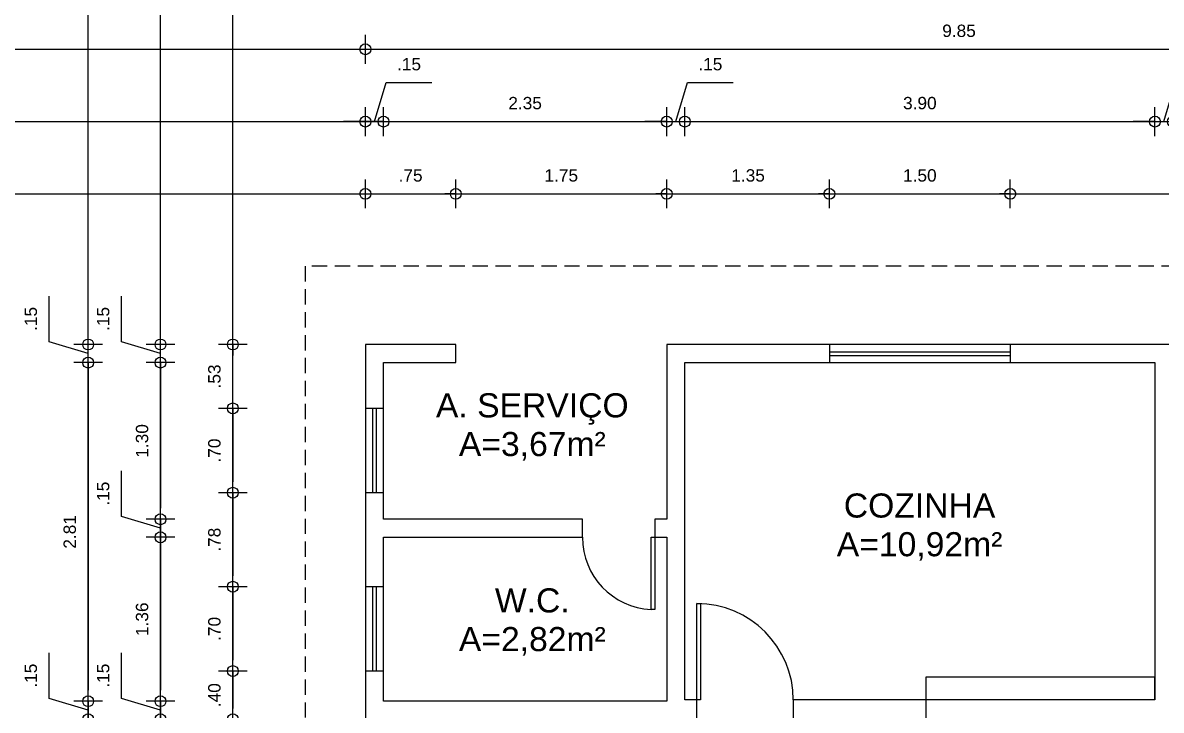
# Model space of a CAD drawing. Header units: millimetres. Extents: x -925 to 15138, y -9982 to 4708.
# Drawn here: x -925 to 8520, y -997 to 4708 of the extents above; entities that cross this region are included whole.
import ezdxf
from ezdxf.enums import TextEntityAlignment as Align

# ---------------------------------------------------------------- set-up
doc = ezdxf.new("R2010")
doc.units = ezdxf.units.MM
doc.header["$LTSCALE"] = 5
doc.linetypes.add('DASHEDX2', pattern=[38.1, 25.4, -12.7])
for name, color, linetype in [('coberta', 7, 'DASHEDX2'), ('dimensoes', 7, 'Continuous'), ('janela alta', 7, 'Continuous'), ('paredes', 7, 'Continuous'), ('piso', 7, 'Continuous'), ('portas', 7, 'Continuous'), ('temp', 3, 'Continuous'), ('texto', 7, 'Continuous')]:
    doc.layers.add(name, color=color, linetype=linetype)
doc.styles.get("Standard").update_dxf_attribs({"font": 'Arial.ttf'})
doc.dimstyles.new('ISO-25', dxfattribs={"dimtxt": 102.5, "dimasz": 90.5, "dimexe": 120, "dimexo": 0.625, "dimgap": 100.625, "dimtad": 1, "dimlfac": 0.001, "dimzin": 4, "dimdsep": 46, "dimtxsty": 'Standard', "dimblk": 'ORIGIN', "dimblk1": 'ORIGIN', "dimblk2": 'ORIGIN', "dimcen": 2.5, "dimazin": 0, "dimtfac": 1, "dimtmove": 0, "dimatfit": 3, "dimldrblk": 'ORIGIN', "dimfxl": 120, "dimfxlon": 1, "dimarcsym": 0})

# ---------------------------------------------------------------- blocks, each defined once
blk = doc.blocks.new('_Origin')
at = {"color": 0, "linetype": 'ByBlock', "lineweight": -2}
blk.add_line((0, 0), (-1, 0), dxfattribs=at)
blk.add_circle((0, 0), 0.5, dxfattribs=at)
blk = doc.blocks.new('*D11')
at = {"layer": 'Defpoints', "color": 0, "transparency": 16777216}
for p in [(1917.6, -911.8), (4417.6, -5071.8), (1917.6, -8661.8)]:
    blk.add_point(p, dxfattribs=at)
at = {"layer": 'dimensoes', "color": 0, "lineweight": -2, "transparency": 16777216}
for p, q in [((1917.6, -8541.8), (1917.6, -8781.8)), ((4417.6, -8541.8), (4417.6, -8781.8)), ((4327.1, -8661.8), (2008.1, -8661.8))]:
    blk.add_line(p, q, dxfattribs=at)
at = {"layer": 'dimensoes', "color": 0, "lineweight": -2, "transparency": 16777216, "xscale": 90.5, "yscale": 90.5, "zscale": 90.5, "rotation": 180}
blk.add_blockref('_Origin', (1917.6, -8661.8), dxfattribs=at)
at = {"layer": 'dimensoes', "color": 0, "lineweight": -2, "transparency": 16777216, "xscale": 90.5, "yscale": 90.5, "zscale": 90.5}
blk.add_blockref('_Origin', (4417.6, -8661.8), dxfattribs=at)
at = {"layer": 'dimensoes', "color": 0, "transparency": 16777216, "insert": (3167.6, -8509.2), "char_height": 102.5, "attachment_point": 5}
blk.add_mtext('2.50', dxfattribs=at)
blk = doc.blocks.new('*D33')
at = {"layer": 'Defpoints', "color": 0, "transparency": 16777216}
for p in [(11767.6, 4488.2), (1917.6, 2038.2), (11767.6, 2038.2)]:
    blk.add_point(p, dxfattribs=at)
at = {"layer": 'dimensoes', "color": 0, "lineweight": -2, "transparency": 16777216}
for p, q in [((1917.6, 4368.2), (1917.6, 4608.2)), ((11767.6, 4368.2), (11767.6, 4608.2)), ((2008.1, 4488.2), (11677.1, 4488.2))]:
    blk.add_line(p, q, dxfattribs=at)
at = {"layer": 'dimensoes', "color": 0, "lineweight": -2, "transparency": 16777216, "xscale": 90.5, "yscale": 90.5, "zscale": 90.5, "rotation": 180}
blk.add_blockref('_Origin', (1917.6, 4488.2), dxfattribs=at)
at = {"layer": 'dimensoes', "color": 0, "lineweight": -2, "transparency": 16777216, "xscale": 90.5, "yscale": 90.5, "zscale": 90.5}
blk.add_blockref('_Origin', (11767.6, 4488.2), dxfattribs=at)
at = {"layer": 'dimensoes', "color": 0, "transparency": 16777216, "insert": (6842.6, 4640.8), "char_height": 102.5, "attachment_point": 5}
blk.add_mtext('9.85', dxfattribs=at)
blk = doc.blocks.new('*D34')
at = {"layer": 'Defpoints', "color": 0, "transparency": 16777216}
for p in [(4417.6, 3888.2), (2067.6, 1888.2), (4417.6, 588.2)]:
    blk.add_point(p, dxfattribs=at)
at = {"layer": 'dimensoes', "color": 0, "lineweight": -2, "transparency": 16777216}
for p, q in [((2067.6, 3768.2), (2067.6, 4008.2)), ((4417.6, 3768.2), (4417.6, 4008.2)), ((2158.1, 3888.2), (4327.1, 3888.2))]:
    blk.add_line(p, q, dxfattribs=at)
at = {"layer": 'dimensoes', "color": 0, "lineweight": -2, "transparency": 16777216, "xscale": 90.5, "yscale": 90.5, "zscale": 90.5, "rotation": 180}
blk.add_blockref('_Origin', (2067.6, 3888.2), dxfattribs=at)
at = {"layer": 'dimensoes', "color": 0, "lineweight": -2, "transparency": 16777216, "xscale": 90.5, "yscale": 90.5, "zscale": 90.5}
blk.add_blockref('_Origin', (4417.6, 3888.2), dxfattribs=at)
at = {"layer": 'dimensoes', "color": 0, "transparency": 16777216, "insert": (3242.6, 4040.8), "char_height": 102.5, "attachment_point": 5}
blk.add_mtext('2.35', dxfattribs=at)
blk = doc.blocks.new('*D35')
at = {"layer": 'Defpoints', "color": 0, "transparency": 16777216}
for p in [(4567.6, 3888.2), (4417.6, 2038.2), (4567.6, 1888.2)]:
    blk.add_point(p, dxfattribs=at)
at = {"layer": 'dimensoes', "color": 0, "lineweight": -2, "transparency": 16777216}
for p, q in [((4492.6, 3888.2), (4589.5, 4211.1)), ((4589.5, 4211.1), (4969.7, 4211.1)), ((4417.6, 3768.2), (4417.6, 4008.2)), ((4567.6, 3768.2), (4567.6, 4008.2)), ((4327.1, 3888.2), (4236.6, 3888.2)), ((4417.6, 3888.2), (4567.6, 3888.2)), ((4417.6, 3888.2), (4567.6, 3888.2)), ((4658.1, 3888.2), (4748.6, 3888.2))]:
    blk.add_line(p, q, dxfattribs=at)
at = {"layer": 'dimensoes', "color": 0, "lineweight": -2, "transparency": 16777216, "xscale": 90.5, "yscale": 90.5, "zscale": 90.5}
blk.add_blockref('_Origin', (4417.6, 3888.2), dxfattribs=at)
at = {"layer": 'dimensoes', "color": 0, "lineweight": -2, "transparency": 16777216, "xscale": 90.5, "yscale": 90.5, "zscale": 90.5, "rotation": 180}
blk.add_blockref('_Origin', (4567.6, 3888.2), dxfattribs=at)
at = {"layer": 'dimensoes', "color": 0, "transparency": 16777216, "insert": (4779.6, 4363.7), "char_height": 102.5, "attachment_point": 5}
blk.add_mtext('.15', dxfattribs=at)
blk = doc.blocks.new('*D36')
at = {"layer": 'Defpoints', "color": 0, "transparency": 16777216}
for p in [(8467.6, 3888.2), (4567.6, 1888.2), (8467.6, 1888.2)]:
    blk.add_point(p, dxfattribs=at)
at = {"layer": 'dimensoes', "color": 0, "lineweight": -2, "transparency": 16777216}
for p, q in [((4567.6, 3768.2), (4567.6, 4008.2)), ((8467.6, 3768.2), (8467.6, 4008.2)), ((4658.1, 3888.2), (8377.1, 3888.2))]:
    blk.add_line(p, q, dxfattribs=at)
at = {"layer": 'dimensoes', "color": 0, "lineweight": -2, "transparency": 16777216, "xscale": 90.5, "yscale": 90.5, "zscale": 90.5, "rotation": 180}
blk.add_blockref('_Origin', (4567.6, 3888.2), dxfattribs=at)
at = {"layer": 'dimensoes', "color": 0, "lineweight": -2, "transparency": 16777216, "xscale": 90.5, "yscale": 90.5, "zscale": 90.5}
blk.add_blockref('_Origin', (8467.6, 3888.2), dxfattribs=at)
at = {"layer": 'dimensoes', "color": 0, "transparency": 16777216, "insert": (6517.6, 4040.8), "char_height": 102.5, "attachment_point": 5}
blk.add_mtext('3.90', dxfattribs=at)
blk = doc.blocks.new('*D37')
at = {"layer": 'Defpoints', "color": 0, "transparency": 16777216}
for p in [(8617.6, 3888.2), (8467.6, 1888.2), (8617.6, 1888.2)]:
    blk.add_point(p, dxfattribs=at)
at = {"layer": 'dimensoes', "color": 0, "lineweight": -2, "transparency": 16777216}
for p, q in [((8542.6, 3888.2), (8639.5, 4211.1)), ((8639.5, 4211.1), (9019.7, 4211.1)), ((8467.6, 3768.2), (8467.6, 4008.2)), ((8617.6, 3768.2), (8617.6, 4008.2)), ((8377.1, 3888.2), (8286.6, 3888.2)), ((8467.6, 3888.2), (8617.6, 3888.2)), ((8467.6, 3888.2), (8617.6, 3888.2)), ((8708.1, 3888.2), (8798.6, 3888.2))]:
    blk.add_line(p, q, dxfattribs=at)
at = {"layer": 'dimensoes', "color": 0, "lineweight": -2, "transparency": 16777216, "xscale": 90.5, "yscale": 90.5, "zscale": 90.5}
blk.add_blockref('_Origin', (8467.6, 3888.2), dxfattribs=at)
at = {"layer": 'dimensoes', "color": 0, "lineweight": -2, "transparency": 16777216, "xscale": 90.5, "yscale": 90.5, "zscale": 90.5, "rotation": 180}
blk.add_blockref('_Origin', (8617.6, 3888.2), dxfattribs=at)
at = {"layer": 'dimensoes', "color": 0, "transparency": 16777216, "insert": (8829.6, 4363.7), "char_height": 102.5, "attachment_point": 5}
blk.add_mtext('.15', dxfattribs=at)
blk = doc.blocks.new('*D40')
at = {"layer": 'Defpoints', "color": 0, "transparency": 16777216}
for p in [(1917.6, 3888.2), (1917.6, 2038.2), (2067.6, 1888.2)]:
    blk.add_point(p, dxfattribs=at)
at = {"layer": 'dimensoes', "color": 0, "lineweight": -2, "transparency": 16777216}
for p, q in [((1992.6, 3888.2), (2089.5, 4211.1)), ((2089.5, 4211.1), (2469.7, 4211.1)), ((1917.6, 3768.2), (1917.6, 4008.2)), ((2067.6, 3768.2), (2067.6, 4008.2)), ((1827.1, 3888.2), (1736.6, 3888.2)), ((2067.6, 3888.2), (1917.6, 3888.2)), ((2067.6, 3888.2), (1917.6, 3888.2)), ((2158.1, 3888.2), (2248.6, 3888.2))]:
    blk.add_line(p, q, dxfattribs=at)
at = {"layer": 'dimensoes', "color": 0, "lineweight": -2, "transparency": 16777216, "xscale": 90.5, "yscale": 90.5, "zscale": 90.5}
blk.add_blockref('_Origin', (1917.6, 3888.2), dxfattribs=at)
at = {"layer": 'dimensoes', "color": 0, "lineweight": -2, "transparency": 16777216, "xscale": 90.5, "yscale": 90.5, "zscale": 90.5, "rotation": 180}
blk.add_blockref('_Origin', (2067.6, 3888.2), dxfattribs=at)
at = {"layer": 'dimensoes', "color": 0, "transparency": 16777216, "insert": (2279.6, 4363.7), "char_height": 102.5, "attachment_point": 5}
blk.add_mtext('.15', dxfattribs=at)
blk = doc.blocks.new('*D41')
at = {"layer": 'Defpoints', "color": 0, "transparency": 16777216}
for p in [(2667.6, 3288.2), (1917.6, 2038.2), (2667.6, 2038.2)]:
    blk.add_point(p, dxfattribs=at)
at = {"layer": 'dimensoes', "color": 0, "lineweight": -2, "transparency": 16777216}
for p, q in [((1917.6, 3168.2), (1917.6, 3408.2)), ((2667.6, 3168.2), (2667.6, 3408.2)), ((2008.1, 3288.2), (2577.1, 3288.2))]:
    blk.add_line(p, q, dxfattribs=at)
at = {"layer": 'dimensoes', "color": 0, "lineweight": -2, "transparency": 16777216, "xscale": 90.5, "yscale": 90.5, "zscale": 90.5, "rotation": 180}
blk.add_blockref('_Origin', (1917.6, 3288.2), dxfattribs=at)
at = {"layer": 'dimensoes', "color": 0, "lineweight": -2, "transparency": 16777216, "xscale": 90.5, "yscale": 90.5, "zscale": 90.5}
blk.add_blockref('_Origin', (2667.6, 3288.2), dxfattribs=at)
at = {"layer": 'dimensoes', "color": 0, "transparency": 16777216, "insert": (2292.6, 3440.8), "char_height": 102.5, "attachment_point": 5}
blk.add_mtext('.75', dxfattribs=at)
blk = doc.blocks.new('*D42')
at = {"layer": 'Defpoints', "color": 0, "transparency": 16777216}
for p in [(4417.6, 3288.2), (2667.6, 2038.2), (4417.6, 2038.2)]:
    blk.add_point(p, dxfattribs=at)
at = {"layer": 'dimensoes', "color": 0, "lineweight": -2, "transparency": 16777216}
for p, q in [((2667.6, 3168.2), (2667.6, 3408.2)), ((4417.6, 3168.2), (4417.6, 3408.2)), ((2758.1, 3288.2), (4327.1, 3288.2))]:
    blk.add_line(p, q, dxfattribs=at)
at = {"layer": 'dimensoes', "color": 0, "lineweight": -2, "transparency": 16777216, "xscale": 90.5, "yscale": 90.5, "zscale": 90.5, "rotation": 180}
blk.add_blockref('_Origin', (2667.6, 3288.2), dxfattribs=at)
at = {"layer": 'dimensoes', "color": 0, "lineweight": -2, "transparency": 16777216, "xscale": 90.5, "yscale": 90.5, "zscale": 90.5}
blk.add_blockref('_Origin', (4417.6, 3288.2), dxfattribs=at)
at = {"layer": 'dimensoes', "color": 0, "transparency": 16777216, "insert": (3542.6, 3440.8), "char_height": 102.5, "attachment_point": 5}
blk.add_mtext('1.75', dxfattribs=at)
blk = doc.blocks.new('*D43')
at = {"layer": 'Defpoints', "color": 0, "transparency": 16777216}
for p in [(5767.6, 3288.2), (4417.6, 2038.2), (5767.6, 2038.2)]:
    blk.add_point(p, dxfattribs=at)
at = {"layer": 'dimensoes', "color": 0, "lineweight": -2, "transparency": 16777216}
for p, q in [((4417.6, 3168.2), (4417.6, 3408.2)), ((5767.6, 3168.2), (5767.6, 3408.2)), ((4508.1, 3288.2), (5677.1, 3288.2))]:
    blk.add_line(p, q, dxfattribs=at)
at = {"layer": 'dimensoes', "color": 0, "lineweight": -2, "transparency": 16777216, "xscale": 90.5, "yscale": 90.5, "zscale": 90.5, "rotation": 180}
blk.add_blockref('_Origin', (4417.6, 3288.2), dxfattribs=at)
at = {"layer": 'dimensoes', "color": 0, "lineweight": -2, "transparency": 16777216, "xscale": 90.5, "yscale": 90.5, "zscale": 90.5}
blk.add_blockref('_Origin', (5767.6, 3288.2), dxfattribs=at)
at = {"layer": 'dimensoes', "color": 0, "transparency": 16777216, "insert": (5092.6, 3440.8), "char_height": 102.5, "attachment_point": 5}
blk.add_mtext('1.35', dxfattribs=at)
blk = doc.blocks.new('*D44')
at = {"layer": 'Defpoints', "color": 0, "transparency": 16777216}
for p in [(7267.6, 3288.2), (5767.6, 2038.2), (7267.6, 2038.2)]:
    blk.add_point(p, dxfattribs=at)
at = {"layer": 'dimensoes', "color": 0, "lineweight": -2, "transparency": 16777216}
for p, q in [((5767.6, 3168.2), (5767.6, 3408.2)), ((7267.6, 3168.2), (7267.6, 3408.2)), ((5858.1, 3288.2), (7177.1, 3288.2))]:
    blk.add_line(p, q, dxfattribs=at)
at = {"layer": 'dimensoes', "color": 0, "lineweight": -2, "transparency": 16777216, "xscale": 90.5, "yscale": 90.5, "zscale": 90.5, "rotation": 180}
blk.add_blockref('_Origin', (5767.6, 3288.2), dxfattribs=at)
at = {"layer": 'dimensoes', "color": 0, "lineweight": -2, "transparency": 16777216, "xscale": 90.5, "yscale": 90.5, "zscale": 90.5}
blk.add_blockref('_Origin', (7267.6, 3288.2), dxfattribs=at)
at = {"layer": 'dimensoes', "color": 0, "transparency": 16777216, "insert": (6517.6, 3440.8), "char_height": 102.5, "attachment_point": 5}
blk.add_mtext('1.50', dxfattribs=at)
blk = doc.blocks.new('*D45')
at = {"layer": 'Defpoints', "color": 0, "transparency": 16777216}
for p in [(11767.6, 3288.2), (7267.6, 2038.2), (11767.6, 2038.2)]:
    blk.add_point(p, dxfattribs=at)
at = {"layer": 'dimensoes', "color": 0, "lineweight": -2, "transparency": 16777216}
for p, q in [((7267.6, 3168.2), (7267.6, 3408.2)), ((11767.6, 3168.2), (11767.6, 3408.2)), ((7358.1, 3288.2), (11677.1, 3288.2))]:
    blk.add_line(p, q, dxfattribs=at)
at = {"layer": 'dimensoes', "color": 0, "lineweight": -2, "transparency": 16777216, "xscale": 90.5, "yscale": 90.5, "zscale": 90.5, "rotation": 180}
blk.add_blockref('_Origin', (7267.6, 3288.2), dxfattribs=at)
at = {"layer": 'dimensoes', "color": 0, "lineweight": -2, "transparency": 16777216, "xscale": 90.5, "yscale": 90.5, "zscale": 90.5}
blk.add_blockref('_Origin', (11767.6, 3288.2), dxfattribs=at)
at = {"layer": 'dimensoes', "color": 0, "transparency": 16777216, "insert": (9517.6, 3440.8), "char_height": 102.5, "attachment_point": 5}
blk.add_mtext('4.50', dxfattribs=at)
blk = doc.blocks.new('*D48')
at = {"layer": 'Defpoints', "color": 0, "transparency": 16777216}
for p in [(817.6, 2038.2), (1917.6, 2038.2), (1917.6, 1508.2)]:
    blk.add_point(p, dxfattribs=at)
at = {"layer": 'dimensoes', "color": 0, "lineweight": -2, "transparency": 16777216}
for p, q in [((937.6, 2038.2), (697.6, 2038.2)), ((817.6, 1598.7), (817.6, 1947.7)), ((937.6, 1508.2), (697.6, 1508.2))]:
    blk.add_line(p, q, dxfattribs=at)
at = {"layer": 'dimensoes', "color": 0, "lineweight": -2, "transparency": 16777216, "xscale": 90.5, "yscale": 90.5, "zscale": 90.5}
for p, rotation in [((817.6, 2038.2), 90), ((817.6, 1508.2), 270)]:
    blk.add_blockref('_Origin', p, dxfattribs=dict(at, rotation=rotation))
at = {"layer": 'dimensoes', "color": 0, "transparency": 16777216, "insert": (665, 1773.2), "char_height": 102.5, "attachment_point": 5, "rotation": 90}
blk.add_mtext('.53', dxfattribs=at)
blk = doc.blocks.new('*D52')
at = {"layer": 'Defpoints', "color": 0, "transparency": 16777216}
for p in [(1917.6, 1508.2), (817.6, 808.2), (1967.6, 808.2)]:
    blk.add_point(p, dxfattribs=at)
at = {"layer": 'dimensoes', "color": 0, "lineweight": -2, "transparency": 16777216}
for p, q in [((937.6, 1508.2), (697.6, 1508.2)), ((817.6, 1417.7), (817.6, 898.7)), ((937.6, 808.2), (697.6, 808.2))]:
    blk.add_line(p, q, dxfattribs=at)
at = {"layer": 'dimensoes', "color": 0, "lineweight": -2, "transparency": 16777216, "xscale": 90.5, "yscale": 90.5, "zscale": 90.5}
for p, rotation in [((817.6, 1508.2), 90), ((817.6, 808.2), 270)]:
    blk.add_blockref('_Origin', p, dxfattribs=dict(at, rotation=rotation))
at = {"layer": 'dimensoes', "color": 0, "transparency": 16777216, "insert": (665, 1158.2), "char_height": 102.5, "attachment_point": 5, "rotation": 90}
blk.add_mtext('.70', dxfattribs=at)
blk = doc.blocks.new('*D53')
at = {"layer": 'Defpoints', "color": 0, "transparency": 16777216}
for p in [(1967.6, 808.2), (817.6, 28.2), (1917.6, 28.2)]:
    blk.add_point(p, dxfattribs=at)
at = {"layer": 'dimensoes', "color": 0, "lineweight": -2, "transparency": 16777216}
for p, q in [((937.6, 808.2), (697.6, 808.2)), ((817.6, 717.7), (817.6, 118.7)), ((937.6, 28.2), (697.6, 28.2))]:
    blk.add_line(p, q, dxfattribs=at)
at = {"layer": 'dimensoes', "color": 0, "lineweight": -2, "transparency": 16777216, "xscale": 90.5, "yscale": 90.5, "zscale": 90.5}
for p, rotation in [((817.6, 808.2), 90), ((817.6, 28.2), 270)]:
    blk.add_blockref('_Origin', p, dxfattribs=dict(at, rotation=rotation))
at = {"layer": 'dimensoes', "color": 0, "transparency": 16777216, "insert": (665, 418.2), "char_height": 102.5, "attachment_point": 5, "rotation": 90}
blk.add_mtext('.78', dxfattribs=at)
blk = doc.blocks.new('*D54')
at = {"layer": 'Defpoints', "color": 0, "transparency": 16777216}
for p in [(1917.6, 28.2), (817.6, -671.8), (1967.6, -671.8)]:
    blk.add_point(p, dxfattribs=at)
at = {"layer": 'dimensoes', "color": 0, "lineweight": -2, "transparency": 16777216}
for p, q in [((937.6, 28.2), (697.6, 28.2)), ((817.6, -62.3), (817.6, -581.3)), ((937.6, -671.8), (697.6, -671.8))]:
    blk.add_line(p, q, dxfattribs=at)
at = {"layer": 'dimensoes', "color": 0, "lineweight": -2, "transparency": 16777216, "xscale": 90.5, "yscale": 90.5, "zscale": 90.5}
for p, rotation in [((817.6, 28.2), 90), ((817.6, -671.8), 270)]:
    blk.add_blockref('_Origin', p, dxfattribs=dict(at, rotation=rotation))
at = {"layer": 'dimensoes', "color": 0, "transparency": 16777216, "insert": (665, -321.8), "char_height": 102.5, "attachment_point": 5, "rotation": 90}
blk.add_mtext('.70', dxfattribs=at)
blk = doc.blocks.new('*D55')
at = {"layer": 'Defpoints', "color": 0, "transparency": 16777216}
for p in [(1967.6, -671.8), (817.6, -1071.8), (1917.6, -1071.8)]:
    blk.add_point(p, dxfattribs=at)
at = {"layer": 'dimensoes', "color": 0, "lineweight": -2, "transparency": 16777216}
for p, q in [((937.6, -671.8), (697.6, -671.8)), ((817.6, -762.3), (817.6, -981.3)), ((937.6, -1071.8), (697.6, -1071.8))]:
    blk.add_line(p, q, dxfattribs=at)
at = {"layer": 'dimensoes', "color": 0, "lineweight": -2, "transparency": 16777216, "xscale": 90.5, "yscale": 90.5, "zscale": 90.5}
for p, rotation in [((817.6, -671.8), 90), ((817.6, -1071.8), 270)]:
    blk.add_blockref('_Origin', p, dxfattribs=dict(at, rotation=rotation))
at = {"layer": 'dimensoes', "color": 0, "transparency": 16777216, "insert": (665, -871.8), "char_height": 102.5, "attachment_point": 5, "rotation": 90}
blk.add_mtext('.40', dxfattribs=at)
blk = doc.blocks.new('*D56')
at = {"layer": 'Defpoints', "color": 0, "transparency": 16777216}
for p in [(2067.6, 1888.2), (217.6, 588.2), (2067.6, 588.2)]:
    blk.add_point(p, dxfattribs=at)
at = {"layer": 'dimensoes', "color": 0, "lineweight": -2, "transparency": 16777216}
for p, q in [((337.6, 1888.2), (97.6, 1888.2)), ((217.6, 1797.7), (217.6, 678.7)), ((337.6, 588.2), (97.6, 588.2))]:
    blk.add_line(p, q, dxfattribs=at)
at = {"layer": 'dimensoes', "color": 0, "lineweight": -2, "transparency": 16777216, "xscale": 90.5, "yscale": 90.5, "zscale": 90.5}
for p, rotation in [((217.6, 1888.2), 90), ((217.6, 588.2), 270)]:
    blk.add_blockref('_Origin', p, dxfattribs=dict(at, rotation=rotation))
at = {"layer": 'dimensoes', "color": 0, "transparency": 16777216, "insert": (65, 1238.2), "char_height": 102.5, "attachment_point": 5, "rotation": 90}
blk.add_mtext('1.30', dxfattribs=at)
blk = doc.blocks.new('*D57')
at = {"layer": 'Defpoints', "color": 0, "transparency": 16777216}
for p in [(2067.6, 588.2), (217.6, 438.2), (2067.6, 438.2)]:
    blk.add_point(p, dxfattribs=at)
at = {"layer": 'dimensoes', "color": 0, "lineweight": -2, "transparency": 16777216}
for p, q in [((-105.3, 610.1), (-105.3, 990.3)), ((217.6, 678.7), (217.6, 769.2)), ((217.6, 513.2), (-105.3, 610.1)), ((337.6, 588.2), (97.6, 588.2)), ((217.6, 588.2), (217.6, 438.2)), ((217.6, 588.2), (217.6, 438.2)), ((337.6, 438.2), (97.6, 438.2)), ((217.6, 347.7), (217.6, 257.2))]:
    blk.add_line(p, q, dxfattribs=at)
at = {"layer": 'dimensoes', "color": 0, "lineweight": -2, "transparency": 16777216, "xscale": 90.5, "yscale": 90.5, "zscale": 90.5}
for p, rotation in [((217.6, 588.2), 270), ((217.6, 438.2), 90)]:
    blk.add_blockref('_Origin', p, dxfattribs=dict(at, rotation=rotation))
at = {"layer": 'dimensoes', "color": 0, "transparency": 16777216, "insert": (-257.8, 800.2), "char_height": 102.5, "attachment_point": 5, "rotation": 90}
blk.add_mtext('.15', dxfattribs=at)
blk = doc.blocks.new('*D58')
at = {"layer": 'Defpoints', "color": 0, "transparency": 16777216}
for p in [(2067.6, 438.2), (217.6, -921.8), (2067.6, -921.8)]:
    blk.add_point(p, dxfattribs=at)
at = {"layer": 'dimensoes', "color": 0, "lineweight": -2, "transparency": 16777216}
for p, q in [((337.6, 438.2), (97.6, 438.2)), ((217.6, 347.7), (217.6, -831.3)), ((337.6, -921.8), (97.6, -921.8))]:
    blk.add_line(p, q, dxfattribs=at)
at = {"layer": 'dimensoes', "color": 0, "lineweight": -2, "transparency": 16777216, "xscale": 90.5, "yscale": 90.5, "zscale": 90.5}
for p, rotation in [((217.6, 438.2), 90), ((217.6, -921.8), 270)]:
    blk.add_blockref('_Origin', p, dxfattribs=dict(at, rotation=rotation))
at = {"layer": 'dimensoes', "color": 0, "transparency": 16777216, "insert": (65, -241.8), "char_height": 102.5, "attachment_point": 5, "rotation": 90}
blk.add_mtext('1.36', dxfattribs=at)
blk = doc.blocks.new('*D59')
at = {"layer": 'Defpoints', "color": 0, "transparency": 16777216}
for p in [(2067.6, -921.8), (217.6, -1071.8), (1917.6, -1071.8)]:
    blk.add_point(p, dxfattribs=at)
at = {"layer": 'dimensoes', "color": 0, "lineweight": -2, "transparency": 16777216}
for p, q in [((-105.3, -899.9), (-105.3, -519.7)), ((217.6, -831.3), (217.6, -740.8)), ((217.6, -996.8), (-105.3, -899.9)), ((337.6, -921.8), (97.6, -921.8)), ((217.6, -921.8), (217.6, -1071.8)), ((217.6, -921.8), (217.6, -1071.8)), ((337.6, -1071.8), (97.6, -1071.8)), ((217.6, -1162.3), (217.6, -1252.8))]:
    blk.add_line(p, q, dxfattribs=at)
at = {"layer": 'dimensoes', "color": 0, "lineweight": -2, "transparency": 16777216, "xscale": 90.5, "yscale": 90.5, "zscale": 90.5}
for p, rotation in [((217.6, -921.8), 270), ((217.6, -1071.8), 90)]:
    blk.add_blockref('_Origin', p, dxfattribs=dict(at, rotation=rotation))
at = {"layer": 'dimensoes', "color": 0, "transparency": 16777216, "insert": (-257.8, -709.8), "char_height": 102.5, "attachment_point": 5, "rotation": 90}
blk.add_mtext('.15', dxfattribs=at)
blk = doc.blocks.new('*D60')
at = {"layer": 'Defpoints', "color": 0, "transparency": 16777216}
for p in [(217.6, 2038.2), (1917.6, 2038.2), (2067.6, 1888.2)]:
    blk.add_point(p, dxfattribs=at)
at = {"layer": 'dimensoes', "color": 0, "lineweight": -2, "transparency": 16777216}
for p, q in [((-105.3, 2060.1), (-105.3, 2440.3)), ((217.6, 2128.7), (217.6, 2219.2)), ((217.6, 1963.2), (-105.3, 2060.1)), ((337.6, 2038.2), (97.6, 2038.2)), ((217.6, 1888.2), (217.6, 2038.2)), ((217.6, 1888.2), (217.6, 2038.2)), ((337.6, 1888.2), (97.6, 1888.2)), ((217.6, 1797.7), (217.6, 1707.2))]:
    blk.add_line(p, q, dxfattribs=at)
at = {"layer": 'dimensoes', "color": 0, "lineweight": -2, "transparency": 16777216, "xscale": 90.5, "yscale": 90.5, "zscale": 90.5}
for p, rotation in [((217.6, 2038.2), 270), ((217.6, 1888.2), 90)]:
    blk.add_blockref('_Origin', p, dxfattribs=dict(at, rotation=rotation))
at = {"layer": 'dimensoes', "color": 0, "transparency": 16777216, "insert": (-257.8, 2250.2), "char_height": 102.5, "attachment_point": 5, "rotation": 90}
blk.add_mtext('.15', dxfattribs=at)
blk = doc.blocks.new('*D61')
at = {"layer": 'Defpoints', "color": 0, "transparency": 16777216}
for p in [(2067.6, 1888.2), (-382.4, -921.8), (2067.6, -921.8)]:
    blk.add_point(p, dxfattribs=at)
at = {"layer": 'dimensoes', "color": 0, "lineweight": -2, "transparency": 16777216}
for p, q in [((-262.4, 1888.2), (-502.4, 1888.2)), ((-382.4, 1797.7), (-382.4, -831.3)), ((-262.4, -921.8), (-502.4, -921.8))]:
    blk.add_line(p, q, dxfattribs=at)
at = {"layer": 'dimensoes', "color": 0, "lineweight": -2, "transparency": 16777216, "xscale": 90.5, "yscale": 90.5, "zscale": 90.5}
for p, rotation in [((-382.4, 1888.2), 90), ((-382.4, -921.8), 270)]:
    blk.add_blockref('_Origin', p, dxfattribs=dict(at, rotation=rotation))
at = {"layer": 'dimensoes', "color": 0, "transparency": 16777216, "insert": (-535, 483.2), "char_height": 102.5, "attachment_point": 5, "rotation": 90}
blk.add_mtext('2.81', dxfattribs=at)
blk = doc.blocks.new('*D62')
at = {"layer": 'Defpoints', "color": 0, "transparency": 16777216}
for p in [(2067.6, -921.8), (-382.4, -1071.8), (1917.6, -1071.8)]:
    blk.add_point(p, dxfattribs=at)
at = {"layer": 'dimensoes', "color": 0, "lineweight": -2, "transparency": 16777216}
for p, q in [((-705.3, -899.9), (-705.3, -519.7)), ((-382.4, -831.3), (-382.4, -740.8)), ((-382.4, -996.8), (-705.3, -899.9)), ((-262.4, -921.8), (-502.4, -921.8)), ((-382.4, -921.8), (-382.4, -1071.8)), ((-382.4, -921.8), (-382.4, -1071.8)), ((-262.4, -1071.8), (-502.4, -1071.8)), ((-382.4, -1162.3), (-382.4, -1252.8))]:
    blk.add_line(p, q, dxfattribs=at)
at = {"layer": 'dimensoes', "color": 0, "lineweight": -2, "transparency": 16777216, "xscale": 90.5, "yscale": 90.5, "zscale": 90.5}
for p, rotation in [((-382.4, -921.8), 270), ((-382.4, -1071.8), 90)]:
    blk.add_blockref('_Origin', p, dxfattribs=dict(at, rotation=rotation))
at = {"layer": 'dimensoes', "color": 0, "transparency": 16777216, "insert": (-857.8, -709.8), "char_height": 102.5, "attachment_point": 5, "rotation": 90}
blk.add_mtext('.15', dxfattribs=at)
blk = doc.blocks.new('*D66')
at = {"layer": 'Defpoints', "color": 0, "transparency": 16777216}
for p in [(-382.4, 2038.2), (1917.6, 2038.2), (2067.6, 1888.2)]:
    blk.add_point(p, dxfattribs=at)
at = {"layer": 'dimensoes', "color": 0, "lineweight": -2, "transparency": 16777216}
for p, q in [((-705.3, 2060.1), (-705.3, 2440.3)), ((-382.4, 2128.7), (-382.4, 2219.2)), ((-382.4, 1963.2), (-705.3, 2060.1)), ((-262.4, 2038.2), (-502.4, 2038.2)), ((-382.4, 1888.2), (-382.4, 2038.2)), ((-382.4, 1888.2), (-382.4, 2038.2)), ((-262.4, 1888.2), (-502.4, 1888.2)), ((-382.4, 1797.7), (-382.4, 1707.2))]:
    blk.add_line(p, q, dxfattribs=at)
at = {"layer": 'dimensoes', "color": 0, "lineweight": -2, "transparency": 16777216, "xscale": 90.5, "yscale": 90.5, "zscale": 90.5}
for p, rotation in [((-382.4, 2038.2), 270), ((-382.4, 1888.2), 90)]:
    blk.add_blockref('_Origin', p, dxfattribs=dict(at, rotation=rotation))
at = {"layer": 'dimensoes', "color": 0, "transparency": 16777216, "insert": (-857.8, 2250.2), "char_height": 102.5, "attachment_point": 5, "rotation": 90}
blk.add_mtext('.15', dxfattribs=at)

msp = doc.modelspace()

# ---------------------------------------------------------------- linework, layer by layer
at = {"layer": 'coberta'}
msp.add_lwpolyline([(1417.612, 2688.233), (1417.612, -8061.767), (12267.612, -8061.767), (12267.612, -3611.767), (13217.612, -3611.767), (13217.612, -811.767), (12267.612, -811.767), (12267.612, 2688.233)], close=True, dxfattribs=at)
at = {"layer": 'janela alta'}
for p, q in [((5767.612, 2038.233), (5767.612, 1888.233)), ((7267.612, 2038.233), (7267.612, 1888.233)), ((5767.612, 1978.233), (7267.612, 1978.233)), ((5767.612, 1948.233), (7267.612, 1948.233)), ((2067.612, 1508.233), (1917.612, 1508.233)), ((1977.612, 1508.233), (1977.612, 808.233)), ((2007.612, 1508.233), (2007.612, 808.233)), ((2067.612, 808.233), (1917.612, 808.233)), ((2067.612, 28.233), (1917.612, 28.233)), ((1977.612, 28.233), (1977.612, -671.767)), ((2007.612, 28.233), (2007.612, -671.767)), ((2067.612, -671.767), (1917.612, -671.767))]:
    msp.add_line(p, q, dxfattribs=at)
at = {"layer": 'paredes', "lineweight": 30}
for points in [[(11767.612, 2038.233), (4417.612, 2038.233), (4417.612, 2038.233), (4417.612, 588.233), (4317.612, 588.233), (4317.612, 438.233), (4417.612, 438.233), (4417.612, -921.767), (2067.612, -921.767), (2067.612, 438.233), (3717.612, 438.233), (3717.612, 588.233), (2067.612, 588.233), (2067.612, 1888.233), (2667.612, 1888.233), (2667.612, 2038.233), (1917.612, 2038.233), (1917.612, -1071.767)], [(4667.612, -1061.767), (4667.612, -911.767), (4567.612, -911.767), (4567.612, 1888.233), (8467.612, 1888.233), (8467.612, -911.767), (5467.612, -911.767), (5467.612, -1061.767)]]:
    msp.add_lwpolyline(points, dxfattribs=at)
at = {"layer": 'paredes'}
msp.add_lwpolyline([(8467.612, -911.767), (8467.612, -721.767), (6567.612, -721.767), (6567.612, -1261.767), (8467.612, -1261.767)], dxfattribs=at)
at = {"layer": 'piso'}
msp.add_line((1917.612, -911.767), (1917.612, -7561.767), dxfattribs=at)
at = {"layer": 'portas'}
for points in [[(4317.612, 438.233), (4317.612, -161.767), (4287.612, -161.767), (4287.612, 438.233)], [(4667.612, -911.767), (4667.612, -111.767), (4697.612, -111.767), (4697.612, -911.767)]]:
    msp.add_lwpolyline(points, close=True, dxfattribs=at)
for centre, radius, start, end in [((4317.612, 438.233), 600, 180, 267.1375948), ((4667.612, -911.767), 800, 0, 90)]:
    msp.add_arc(centre, radius, start, end, dxfattribs=at)
at = {"layer": 'temp'}
for p, direction in [((-382.388, -4211.767), (0, 1)), ((217.612, -4211.767), (0, 1)), ((817.612, -4211.767), (0, 1)), ((-132.388, 4488.233), (1, 0)), ((-132.388, 3888.233), (1, 0)), ((-132.388, 3288.233), (1, 0))]:
    msp.add_xline(p, direction, dxfattribs=at)

# ---------------------------------------------------------------- texts
at = {"layer": 'texto'}
for s, p in [('A. SERVIÇO', (3302.379, 1433.426)), ('A=3,67m²', (3302.379, 1112.224)), ('COZINHA', (6515.282, 602.079)), ('A=10,92m²', (6515.282, 280.877)), ('W.C.', (3302.379, -185.181)), ('A=2,82m²', (3302.379, -506.383))]:
    msp.add_text(s, height=200, dxfattribs=at).set_placement(p, align=Align.CENTER)

# ---------------------------------------------------------------- dimensions: what is measured, and where the dimension line sits
at = {"layer": 'dimensoes'}
for base, p1, p2, picture, middle in [((11767.612, 4488.233), (1917.612, 2038.233), (11767.612, 2038.233), '*D33', (6842.612, 4640.807)), ((4417.612, 3888.233), (2067.612, 1888.233), (4417.612, 588.233), '*D34', (3242.612, 4040.807)), ((2667.612, 3288.233), (1917.612, 2038.233), (2667.612, 2038.233), '*D41', (2292.612, 3440.807))]:
    dim = msp.add_linear_dim(base=base, p1=p1, p2=p2, dimstyle='ISO-25', dxfattribs=at)
    dim.commit()
    dim.dimension.update_dxf_attribs({"geometry": picture, "text_midpoint": middle})
for base, p1, p2, picture, middle in [((1917.612, 3888.233), (2067.612, 1888.233), (1917.612, 2038.233), '*D40', (2190.103, 4363.694)), ((4567.612, 3888.233), (4417.612, 2038.233), (4567.612, 1888.233), '*D35', (4690.103, 4363.694)), ((8617.612, 3888.233), (8467.612, 1888.233), (8617.612, 1888.233), '*D37', (8740.103, 4363.694)), ((8467.612, 3888.233), (4567.612, 1888.233), (8467.612, 1888.233), '*D36', (6517.612, 4040.807)), ((4417.612, 3288.233), (2667.612, 2038.233), (4417.612, 2038.233), '*D42', (3542.612, 3440.807)), ((5767.612, 3288.233), (4417.612, 2038.233), (5767.612, 2038.233), '*D43', (5092.612, 3440.807)), ((7267.612, 3288.233), (5767.612, 2038.233), (7267.612, 2038.233), '*D44', (6517.612, 3440.807)), ((11767.612, 3288.233), (7267.612, 2038.233), (11767.612, 2038.233), '*D45', (9517.612, 3440.807)), ((1917.612, -8661.767), (4417.612, -5071.767), (1917.612, -911.767), '*D11', (3167.612, -8509.193))]:
    dim = msp.add_linear_dim(base=base, p1=p1, p2=p2, dimstyle='ISO-25', override={"dimtmove": 1}, dxfattribs=at)
    dim.commit()
    dim.dimension.update_dxf_attribs({"geometry": picture, "text_midpoint": middle})
for base, p1, p2, picture, middle in [((-382.388, 2038.233), (2067.612, 1888.233), (1917.612, 2038.233), '*D66', (-857.849, 2160.724)), ((217.612, 2038.233), (2067.612, 1888.233), (1917.612, 2038.233), '*D60', (-257.849, 2160.724)), ((817.612, 2038.233), (1917.612, 1508.233), (1917.612, 2038.233), '*D48', (665.038, 1773.233)), ((817.612, 808.233), (1917.612, 1508.233), (1967.612, 808.233), '*D52', (665.038, 1158.233)), ((217.612, 438.233), (2067.612, 588.233), (2067.612, 438.233), '*D57', (-257.849, 710.724)), ((817.612, 28.233), (1967.612, 808.233), (1917.612, 28.233), '*D53', (665.038, 418.233)), ((217.612, -921.767), (2067.612, 438.233), (2067.612, -921.767), '*D58', (65.038, -241.767)), ((817.612, -671.767), (1917.612, 28.233), (1967.612, -671.767), '*D54', (665.038, -321.767)), ((-382.388, -1071.767), (2067.612, -921.767), (1917.612, -1071.767), '*D62', (-857.849, -799.276)), ((217.612, -1071.767), (2067.612, -921.767), (1917.612, -1071.767), '*D59', (-257.849, -799.276)), ((817.612, -1071.767), (1967.612, -671.767), (1917.612, -1071.767), '*D55', (665.038, -871.767))]:
    dim = msp.add_linear_dim(base=base, p1=p1, p2=p2, angle=90, dimstyle='ISO-25', override={"dimtmove": 1}, dxfattribs=at)
    dim.commit()
    dim.dimension.update_dxf_attribs({"geometry": picture, "text_midpoint": middle})
for base, p2, picture, middle in [((-382.388, -921.767), (2067.612, -921.767), '*D61', (-534.962, 483.233)), ((217.612, 588.233), (2067.612, 588.233), '*D56', (65.038, 1238.233))]:
    dim = msp.add_linear_dim(base=base, p1=(2067.612, 1888.233), p2=p2, angle=90, dimstyle='ISO-25', dxfattribs=at)
    dim.commit()
    dim.dimension.update_dxf_attribs({"geometry": picture, "text_midpoint": middle})

doc.saveas('drawing.dxf')
